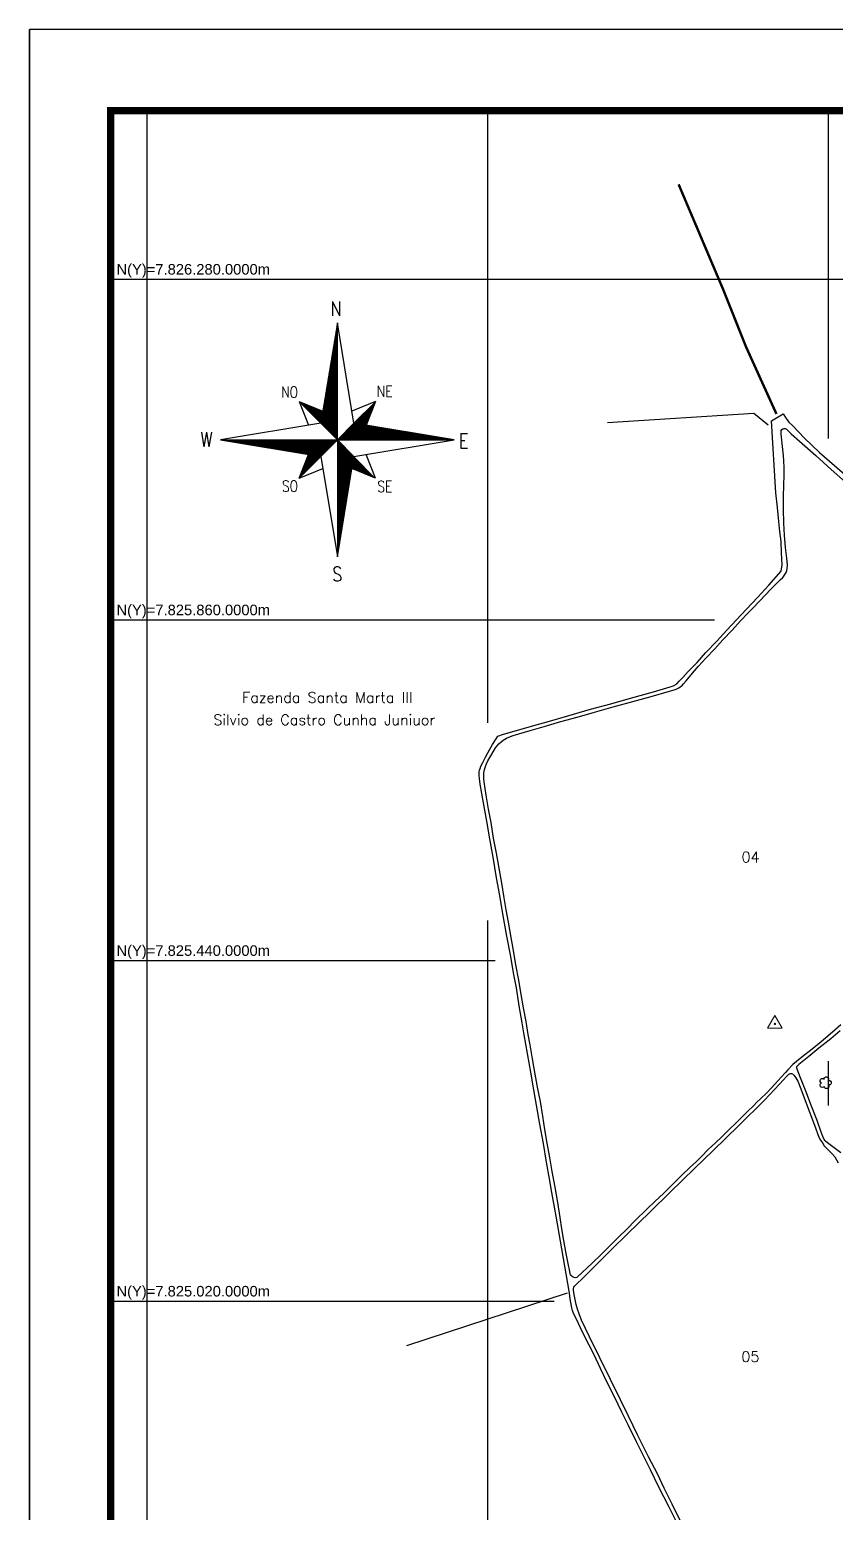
# Model space of a CAD drawing. Extents: x 739475 to 741575, y 7823618 to 7826588.
# Drawn here: x 739475 to 740468, y 7824760 to 7826588 of the extents above; entities that cross this region are included whole.
import ezdxf
from ezdxf.enums import TextEntityAlignment as Align

# ---------------------------------------------------------------- set-up
doc = ezdxf.new("R2010")
doc.units = 0
doc.linetypes.add('CONTINUO', pattern=[0])
doc.linetypes.add('LIN0', pattern=[0])
for name, color, linetype in [('0114001342', 1, 'Continuous'), ('_SIMBOLO ARVORE', 118, 'Continuous'), ('ESTRADA', 1, 'Continuous'), ('MALHA', 8, 'Continuous'), ('MARGEM', 5, 'Continuous'), ('SETA_NORTE', 3, 'Continuous'), ('TEXTO', 7, 'Continuous'), ('TEXTO CONFRONTANTES', 7, 'Continuous')]:
    doc.layers.add(name, color=color, linetype=linetype)
doc.layers.add('0114001342004', color=5, linetype='Continuous', lineweight=25)
doc.layers.add('0114001342005', color=5, linetype='Continuous', lineweight=25)
doc.styles.add('ROMANS', font='romans')
doc.styles.add('Simplex', font='simplex.shx')
doc.styles.get("Standard").update_dxf_attribs({"font": 'arial.ttf'})

# ---------------------------------------------------------------- blocks, each defined once
blk = doc.blocks.new('A$C309442C0')
at = {"layer": 'SETA_NORTE', "linetype": 'Continuous'}
h = blk.add_hatch(dxfattribs=at)
h.set_pattern_fill('ANSI31', color=256, scale=0.1375, angle=-90, style=0)
h.set_pattern_definition([(315, (-215853.3434, 13873.16845), (0.3086963042, 0.3086963042), [])])
h.paths.add_polyline_path([(73.46, 97.41), (74.7, 104.95), (60.04, 110.83)])
h = blk.add_hatch(dxfattribs=at)
h.set_pattern_fill('ANSI31', color=256, scale=0.1375, angle=180, style=0)
h.set_pattern_definition([(225, (13869.59828, 216024.21475), (0.3086963042, -0.3086963042), [])])
h.paths.add_polyline_path([(93.84, 97.41), (101.38, 96.17), (107.26, 110.83)])
h = blk.add_hatch(dxfattribs=at)
h.set_pattern_fill('ANSI31', color=256, scale=0.1375, style=0)
h.set_pattern_definition([(45, (-13702.2971, -215849.77324), (-0.3086963042, 0.3086963042), [])])
h.paths.add_polyline_path([(73.46, 77.03), (65.92, 78.27), (60.04, 63.61)])
h = blk.add_hatch(dxfattribs=at)
h.set_pattern_fill('ANSI31', color=256, scale=0.1375, angle=90, style=0)
h.set_pattern_definition([(135, (216020.6446, -13698.72693), (-0.3086963042, -0.3086963042), [])])
h.paths.add_polyline_path([(93.84, 77.03), (92.6, 69.49), (107.26, 63.61)])
for p, q in [((82.98, 155.2), (83.65, 155.88)), ((83.1, 155.96), (83.65, 156.51)), ((83.23, 156.73), (83.65, 157.15)), ((83.35, 157.49), (83.65, 157.79)), ((83.48, 158.25), (83.65, 158.42)), ((83.6, 159.02), (83.65, 159.06)), ((81.09, 143.76), (83.65, 146.32)), ((81.22, 144.53), (83.65, 146.96)), ((81.34, 145.29), (83.65, 147.59)), ((81.47, 146.05), (83.65, 148.23)), ((81.59, 146.81), (83.65, 148.87)), ((81.72, 147.58), (83.65, 149.51)), ((81.85, 148.34), (83.65, 150.14)), ((81.97, 149.1), (83.65, 150.78)), ((82.1, 149.86), (83.65, 151.42)), ((82.22, 150.63), (83.65, 152.05)), ((82.35, 151.39), (83.65, 152.69)), ((82.47, 152.15), (83.65, 153.33)), ((82.6, 152.91), (83.65, 153.96)), ((82.73, 153.68), (83.65, 154.6)), ((82.85, 154.44), (83.65, 155.24)), ((79.33, 133.09), (83.65, 137.4)), ((79.46, 133.85), (83.65, 138.04)), ((79.59, 134.61), (83.65, 138.68)), ((79.71, 135.37), (83.65, 139.31)), ((79.84, 136.14), (83.65, 139.95)), ((79.96, 136.9), (83.65, 140.59)), ((80.09, 137.66), (83.65, 141.22)), ((80.21, 138.42), (83.65, 141.86)), ((80.34, 139.19), (83.65, 142.5)), ((80.46, 139.95), (83.65, 143.14)), ((80.59, 140.71), (83.65, 143.77)), ((80.72, 141.47), (83.65, 144.41)), ((80.84, 142.24), (83.65, 145.05)), ((80.97, 143), (83.65, 145.68)), ((77.58, 122.41), (83.65, 128.48)), ((77.7, 123.17), (83.65, 129.12)), ((77.83, 123.93), (83.65, 129.76)), ((77.95, 124.7), (83.65, 130.39)), ((78.08, 125.46), (83.65, 131.03)), ((78.2, 126.22), (83.65, 131.67)), ((78.33, 126.98), (83.65, 132.31)), ((78.45, 127.75), (83.65, 132.94)), ((78.58, 128.51), (83.65, 133.58)), ((78.71, 129.27), (83.65, 134.22)), ((78.83, 130.03), (83.65, 134.85)), ((78.96, 130.8), (83.65, 135.49)), ((79.08, 131.56), (83.65, 136.13)), ((79.21, 132.32), (83.65, 136.77)), ((75.69, 110.97), (83.65, 118.93)), ((75.82, 111.73), (83.65, 119.57)), ((75.94, 112.49), (83.65, 120.2)), ((76.07, 113.26), (83.65, 120.84)), ((76.19, 114.02), (83.65, 121.48)), ((76.32, 114.78), (83.65, 122.11)), ((76.44, 115.54), (83.65, 122.75)), ((76.57, 116.31), (83.65, 123.39)), ((76.7, 117.07), (83.65, 124.02)), ((76.82, 117.83), (83.65, 124.66)), ((76.95, 118.59), (83.65, 125.3)), ((77.07, 119.36), (83.65, 125.94)), ((77.2, 120.12), (83.65, 126.57)), ((77.32, 120.88), (83.65, 127.21)), ((77.45, 121.65), (83.65, 127.85)), ((60.04, 110.83), (74.7, 104.95)), ((60.04, 110.83), (65.92, 96.17)), ((73.93, 100.29), (83.65, 110.01)), ((74.06, 101.05), (83.65, 110.65)), ((74.18, 101.82), (83.65, 111.28)), ((74.31, 102.58), (83.65, 111.92)), ((74.43, 103.34), (83.65, 112.56)), ((74.56, 104.1), (83.65, 113.19)), ((74.69, 104.87), (83.65, 113.83)), ((74.81, 105.63), (83.65, 114.47)), ((74.94, 106.39), (83.65, 115.11)), ((75.06, 107.16), (83.65, 115.74)), ((75.19, 107.92), (83.65, 116.38)), ((75.31, 108.68), (83.65, 117.02)), ((75.44, 109.44), (83.65, 117.65)), ((75.57, 110.21), (83.65, 118.29)), ((107.26, 110.83), (92.6, 104.95)), ((107.26, 110.83), (101.38, 96.17)), ((73.53, 97.34), (83.65, 107.46)), ((73.56, 98), (83.65, 108.1)), ((73.68, 98.77), (83.65, 108.74)), ((73.81, 99.53), (83.65, 109.37)), ((73.85, 97.02), (83.65, 106.82)), ((74.17, 96.7), (83.65, 106.19)), ((74.49, 96.39), (83.65, 105.55)), ((74.8, 96.07), (83.65, 104.91)), ((75.12, 95.75), (83.65, 104.28)), ((75.44, 95.43), (83.65, 103.64)), ((75.76, 95.11), (83.65, 103)), ((76.08, 94.79), (83.65, 102.37)), ((76.4, 94.47), (83.65, 101.73)), ((76.72, 94.16), (83.65, 101.09)), ((77.03, 93.84), (83.65, 100.45)), ((77.35, 93.52), (83.65, 99.82)), ((77.67, 93.2), (83.65, 99.18)), ((77.99, 92.88), (83.65, 98.54)), ((78.31, 92.56), (83.65, 97.91)), ((78.63, 92.24), (83.65, 97.27)), ((78.94, 91.93), (83.65, 96.63)), ((79.26, 91.61), (83.65, 95.99)), ((79.58, 91.29), (83.65, 95.36)), ((79.9, 90.97), (83.65, 94.72)), ((80.22, 90.65), (83.65, 94.08)), ((80.54, 90.33), (83.65, 93.45)), ((80.86, 90.02), (83.65, 92.81)), ((81.17, 89.7), (83.65, 92.17)), ((81.49, 89.38), (83.65, 91.54)), ((83.79, 87.22), (93.97, 97.39)), ((84.43, 87.22), (94.51, 97.3)), ((85.07, 87.22), (95.06, 97.21)), ((85.71, 87.22), (95.61, 97.12)), ((86.34, 87.22), (96.15, 97.03)), ((86.98, 87.22), (96.7, 96.94)), ((87.62, 87.22), (97.25, 96.85)), ((88.25, 87.22), (97.8, 96.76)), ((88.89, 87.22), (98.34, 96.67)), ((89.53, 87.22), (98.89, 96.58)), ((90.17, 87.22), (99.44, 96.49)), ((90.8, 87.22), (99.98, 96.4)), ((91.44, 87.22), (100.53, 96.31)), ((92.08, 87.22), (101.08, 96.22)), ((92.71, 87.22), (101.62, 96.13)), ((93.35, 87.22), (102.17, 96.04)), ((93.99, 87.22), (102.72, 95.95)), ((94.62, 87.22), (103.27, 95.86)), ((95.26, 87.22), (103.81, 95.77)), ((95.9, 87.22), (104.36, 95.68)), ((96.54, 87.22), (104.91, 95.59)), ((97.17, 87.22), (105.45, 95.5)), ((97.81, 87.22), (106, 95.41)), ((98.45, 87.22), (106.55, 95.32)), ((99.08, 87.22), (107.09, 95.23)), ((99.72, 87.22), (107.64, 95.14)), ((100.36, 87.22), (108.19, 95.05)), ((100.99, 87.22), (108.73, 94.96)), ((101.63, 87.22), (109.28, 94.87)), ((102.27, 87.22), (109.83, 94.78)), ((102.91, 87.22), (110.38, 94.69)), ((103.54, 87.22), (110.92, 94.6)), ((104.18, 87.22), (111.47, 94.51)), ((104.82, 87.22), (112.02, 94.42)), ((105.45, 87.22), (112.56, 94.33)), ((106.09, 87.22), (113.11, 94.24)), ((106.73, 87.22), (113.66, 94.15)), ((107.37, 87.22), (114.2, 94.06)), ((108, 87.22), (114.75, 93.97)), ((108.64, 87.22), (115.3, 93.88)), ((109.28, 87.22), (115.84, 93.79)), ((109.91, 87.22), (116.39, 93.7)), ((110.55, 87.22), (116.94, 93.61)), ((111.19, 87.22), (117.49, 93.52)), ((111.82, 87.22), (118.03, 93.43)), ((112.46, 87.22), (118.58, 93.34)), ((113.1, 87.22), (119.13, 93.25)), ((113.74, 87.22), (119.67, 93.16)), ((114.37, 87.22), (120.22, 93.07)), ((115.01, 87.22), (120.77, 92.98)), ((115.65, 87.22), (121.31, 92.89)), ((116.28, 87.22), (121.86, 92.8)), ((116.92, 87.22), (122.41, 92.71)), ((117.56, 87.22), (122.95, 92.62)), ((118.19, 87.22), (123.5, 92.53)), ((118.83, 87.22), (124.05, 92.44)), ((119.47, 87.22), (124.6, 92.35)), ((120.11, 87.22), (125.14, 92.26)), ((120.74, 87.22), (125.69, 92.17)), ((121.38, 87.22), (126.24, 92.08)), ((122.02, 87.22), (126.78, 91.99)), ((122.65, 87.22), (127.33, 91.9)), ((123.29, 87.22), (127.88, 91.81)), ((123.93, 87.22), (128.42, 91.72)), ((124.56, 87.22), (128.97, 91.63)), ((125.2, 87.22), (129.52, 91.54)), ((125.84, 87.22), (130.07, 91.45)), ((11.78, 87.19), (11.81, 87.22)), ((12.32, 87.1), (12.45, 87.22)), ((12.87, 87.01), (13.08, 87.22)), ((13.42, 86.92), (13.72, 87.22)), ((13.97, 86.83), (14.36, 87.22)), ((14.51, 86.74), (15, 87.22)), ((15.06, 86.65), (15.63, 87.22)), ((15.61, 86.56), (16.27, 87.22)), ((16.15, 86.47), (16.91, 87.22)), ((16.7, 86.38), (17.54, 87.22)), ((17.25, 86.29), (18.18, 87.22)), ((17.79, 86.2), (18.82, 87.22)), ((18.34, 86.11), (19.45, 87.22)), ((18.89, 86.02), (20.09, 87.22)), ((19.43, 85.93), (20.73, 87.22)), ((19.98, 85.84), (21.37, 87.22)), ((20.53, 85.75), (22, 87.22)), ((21.08, 85.66), (22.64, 87.22)), ((21.62, 85.57), (23.28, 87.22)), ((22.17, 85.48), (23.91, 87.22)), ((22.72, 85.39), (24.55, 87.22)), ((23.26, 85.3), (25.19, 87.22)), ((23.81, 85.21), (25.82, 87.22)), ((24.36, 85.12), (26.46, 87.22)), ((24.9, 85.03), (27.1, 87.22)), ((25.45, 84.94), (27.74, 87.22)), ((26, 84.85), (28.37, 87.22)), ((26.54, 84.76), (29.01, 87.22)), ((27.09, 84.67), (29.65, 87.22)), ((27.64, 84.58), (30.28, 87.22)), ((28.19, 84.49), (30.92, 87.22)), ((28.73, 84.4), (31.56, 87.22)), ((29.28, 84.31), (32.2, 87.22)), ((29.83, 84.22), (32.83, 87.22)), ((30.37, 84.12), (33.47, 87.22)), ((30.92, 84.03), (34.11, 87.22)), ((31.47, 83.94), (34.74, 87.22)), ((32.01, 83.85), (35.38, 87.22)), ((32.56, 83.76), (36.02, 87.22)), ((33.11, 83.67), (36.65, 87.22)), ((33.66, 83.58), (37.29, 87.22)), ((34.2, 83.49), (37.93, 87.22)), ((34.75, 83.4), (38.57, 87.22)), ((35.3, 83.31), (39.2, 87.22)), ((35.84, 83.22), (39.84, 87.22)), ((36.39, 83.13), (40.48, 87.22)), ((36.94, 83.04), (41.11, 87.22)), ((37.48, 82.95), (41.75, 87.22)), ((38.03, 82.86), (42.39, 87.22)), ((38.58, 82.77), (43.02, 87.22)), ((39.12, 82.68), (43.66, 87.22)), ((39.67, 82.59), (44.3, 87.22)), ((40.22, 82.5), (44.94, 87.22)), ((40.77, 82.41), (45.57, 87.22)), ((41.31, 82.32), (46.21, 87.22)), ((41.86, 82.23), (46.85, 87.22)), ((42.41, 82.14), (47.48, 87.22)), ((42.95, 82.05), (48.12, 87.22)), ((43.5, 81.96), (48.76, 87.22)), ((44.05, 81.87), (49.4, 87.22)), ((44.59, 81.78), (50.03, 87.22)), ((45.14, 81.69), (50.67, 87.22)), ((45.69, 81.6), (51.31, 87.22)), ((46.23, 81.51), (51.94, 87.22)), ((46.78, 81.42), (52.58, 87.22)), ((47.33, 81.33), (53.22, 87.22)), ((47.88, 81.24), (53.85, 87.22)), ((48.42, 81.15), (54.49, 87.22)), ((48.97, 81.06), (55.13, 87.22)), ((49.52, 80.97), (55.77, 87.22)), ((50.06, 80.88), (56.4, 87.22)), ((50.61, 80.79), (57.04, 87.22)), ((51.16, 80.7), (57.68, 87.22)), ((51.7, 80.61), (58.31, 87.22)), ((52.25, 80.52), (58.95, 87.22)), ((52.8, 80.43), (59.59, 87.22)), ((53.35, 80.34), (60.22, 87.22)), ((53.89, 80.25), (60.86, 87.22)), ((54.44, 80.16), (61.5, 87.22)), ((54.99, 80.07), (62.14, 87.22)), ((55.53, 79.98), (62.77, 87.22)), ((56.08, 79.89), (63.41, 87.22)), ((56.63, 79.8), (64.05, 87.22)), ((57.17, 79.71), (64.68, 87.22)), ((57.72, 79.62), (65.32, 87.22)), ((58.27, 79.53), (65.96, 87.22)), ((58.81, 79.44), (66.59, 87.22)), ((59.36, 79.35), (67.23, 87.22)), ((59.91, 79.26), (67.87, 87.22)), ((83.65, 87.22), (60.04, 63.61)), ((60.46, 79.17), (68.51, 87.22)), ((61, 79.08), (69.14, 87.22)), ((61.55, 78.99), (69.78, 87.22)), ((62.1, 78.9), (70.42, 87.22)), ((62.64, 78.81), (71.05, 87.22)), ((63.19, 78.72), (71.69, 87.22)), ((63.74, 78.63), (72.33, 87.22)), ((64.28, 78.54), (72.97, 87.22)), ((64.83, 78.45), (73.6, 87.22)), ((65.38, 78.36), (74.24, 87.22)), ((65.92, 78.27), (74.88, 87.22)), ((66.47, 78.18), (75.51, 87.22)), ((67.02, 78.09), (76.15, 87.22)), ((67.57, 78), (76.79, 87.22)), ((68.11, 77.91), (77.42, 87.22)), ((68.66, 77.82), (78.06, 87.22)), ((69.21, 77.73), (78.7, 87.22)), ((69.75, 77.64), (79.34, 87.22)), ((70.3, 77.55), (79.97, 87.22)), ((70.85, 77.46), (80.61, 87.22)), ((71.39, 77.37), (81.25, 87.22)), ((71.94, 77.28), (81.88, 87.22)), ((72.49, 77.19), (82.52, 87.22)), ((73.04, 77.1), (83.16, 87.22)), ((81.81, 89.06), (83.65, 90.9)), ((82.13, 88.74), (83.65, 90.26)), ((82.45, 88.42), (83.65, 89.62)), ((82.77, 88.1), (83.65, 88.99)), ((83.09, 87.79), (83.65, 88.35)), ((83.4, 87.47), (83.65, 87.71)), ((83.65, 87.08), (83.72, 87.15)), ((83.65, 86.44), (84.04, 86.83)), ((83.65, 85.8), (84.36, 86.51)), ((83.65, 85.17), (84.68, 86.19)), ((83.65, 84.53), (85, 85.87)), ((83.65, 83.89), (85.32, 85.56)), ((83.65, 83.25), (85.63, 85.24)), ((83.65, 82.62), (85.95, 84.92)), ((83.65, 81.98), (86.27, 84.6)), ((83.65, 81.34), (86.59, 84.28)), ((83.65, 80.71), (86.91, 83.96)), ((83.65, 80.07), (87.23, 83.64)), ((83.65, 79.43), (87.54, 83.33)), ((83.65, 78.8), (87.86, 83.01)), ((83.65, 78.16), (88.18, 82.69)), ((83.65, 77.52), (88.5, 82.37)), ((126.48, 87.22), (130.61, 91.36)), ((127.11, 87.22), (131.16, 91.27)), ((127.75, 87.22), (131.71, 91.18)), ((128.39, 87.22), (132.25, 91.09)), ((129.02, 87.22), (132.8, 91)), ((129.66, 87.22), (133.35, 90.91)), ((130.3, 87.22), (133.89, 90.82)), ((130.94, 87.22), (134.44, 90.73)), ((131.57, 87.22), (134.99, 90.64)), ((132.21, 87.22), (135.53, 90.55)), ((132.85, 87.22), (136.08, 90.46)), ((133.48, 87.22), (136.63, 90.37)), ((134.12, 87.22), (137.18, 90.28)), ((134.76, 87.22), (137.72, 90.19)), ((135.39, 87.22), (138.27, 90.1)), ((136.03, 87.22), (138.82, 90.01)), ((136.67, 87.22), (139.36, 89.92)), ((137.31, 87.22), (139.91, 89.83)), ((137.94, 87.22), (140.46, 89.74)), ((138.58, 87.22), (141, 89.65)), ((139.22, 87.22), (141.55, 89.56)), ((139.85, 87.22), (142.1, 89.46)), ((140.49, 87.22), (142.64, 89.37)), ((141.13, 87.22), (143.19, 89.28)), ((141.76, 87.22), (143.74, 89.19)), ((142.4, 87.22), (144.29, 89.1)), ((143.04, 87.22), (144.83, 89.01)), ((143.68, 87.22), (145.38, 88.92)), ((144.31, 87.22), (145.93, 88.83)), ((144.95, 87.22), (146.47, 88.74)), ((145.59, 87.22), (147.02, 88.65)), ((146.22, 87.22), (147.57, 88.56)), ((146.86, 87.22), (148.11, 88.47)), ((147.5, 87.22), (148.66, 88.38)), ((148.14, 87.22), (149.21, 88.29)), ((148.77, 87.22), (149.76, 88.2)), ((149.41, 87.22), (150.3, 88.11)), ((150.05, 87.22), (150.85, 88.02)), ((150.68, 87.22), (151.4, 87.93)), ((151.32, 87.22), (151.94, 87.84)), ((151.96, 87.22), (152.49, 87.75)), ((152.59, 87.22), (153.04, 87.66)), ((153.23, 87.22), (153.58, 87.57)), ((153.87, 87.22), (154.13, 87.48)), ((154.51, 87.22), (154.68, 87.39)), ((155.14, 87.22), (155.22, 87.3)), ((60.04, 63.61), (65.92, 78.27)), ((83.65, 76.88), (88.82, 82.05)), ((83.65, 76.25), (89.14, 81.73)), ((83.65, 75.61), (89.46, 81.42)), ((83.65, 74.97), (89.77, 81.1)), ((83.65, 74.34), (90.09, 80.78)), ((83.65, 73.7), (90.41, 80.46)), ((83.65, 73.06), (90.73, 80.14)), ((83.65, 72.42), (91.05, 79.82)), ((83.65, 71.79), (91.37, 79.5)), ((83.65, 71.15), (91.69, 79.19)), ((83.65, 70.51), (92, 78.87)), ((83.65, 69.88), (92.32, 78.55)), ((83.65, 69.24), (92.64, 78.23)), ((83.65, 68.6), (92.96, 77.91)), ((83.65, 67.97), (93.28, 77.59)), ((83.65, 67.33), (93.6, 77.27)), ((83.65, 66.69), (93.81, 76.86)), ((83.65, 66.05), (93.69, 76.09)), ((83.65, 65.42), (93.56, 75.33)), ((83.65, 64.78), (93.44, 74.57)), ((83.65, 64.14), (93.31, 73.8)), ((107.26, 63.61), (101.38, 78.27)), ((60.04, 63.61), (74.7, 69.49)), ((83.65, 63.51), (93.19, 73.04)), ((83.65, 62.87), (93.06, 72.28)), ((83.65, 62.23), (92.94, 71.52)), ((83.65, 61.6), (92.81, 70.75)), ((83.65, 60.96), (92.68, 69.99)), ((83.65, 60.32), (92.56, 69.23)), ((83.65, 59.68), (92.43, 68.47)), ((83.65, 59.05), (92.31, 67.7)), ((83.65, 58.41), (92.18, 66.94)), ((83.65, 57.77), (92.06, 66.18)), ((83.65, 57.14), (91.93, 65.42)), ((83.65, 56.5), (91.8, 64.65)), ((107.26, 63.61), (92.6, 69.49)), ((83.65, 55.86), (91.68, 63.89)), ((83.65, 55.22), (91.55, 63.13)), ((83.65, 54.59), (91.43, 62.37)), ((83.65, 53.95), (91.3, 61.6)), ((83.65, 53.31), (91.18, 60.84)), ((83.65, 52.68), (91.05, 60.08)), ((83.65, 52.04), (90.93, 59.31)), ((83.65, 51.4), (90.8, 58.55)), ((83.65, 50.77), (90.67, 57.79)), ((83.65, 50.13), (90.55, 57.03)), ((83.65, 49.49), (90.42, 56.26)), ((83.65, 48.85), (90.3, 55.5)), ((83.65, 48.22), (90.17, 54.74)), ((83.65, 47.58), (90.05, 53.98)), ((83.65, 46.94), (89.92, 53.21)), ((83.65, 46.31), (89.79, 52.45)), ((83.65, 45.67), (89.67, 51.69)), ((83.65, 45.03), (89.54, 50.93)), ((83.65, 44.4), (89.42, 50.16)), ((83.65, 43.76), (89.29, 49.4)), ((83.65, 43.12), (89.17, 48.64)), ((83.65, 42.48), (89.04, 47.87)), ((83.65, 41.85), (88.92, 47.11)), ((83.65, 41.21), (88.79, 46.35)), ((83.65, 40.57), (88.66, 45.59)), ((83.65, 39.94), (88.54, 44.82)), ((83.65, 39.3), (88.41, 44.06)), ((83.65, 38.66), (88.29, 43.3)), ((83.65, 38.02), (88.16, 42.54)), ((83.65, 37.39), (88.04, 41.77)), ((83.65, 36.75), (87.91, 41.01)), ((83.65, 36.11), (87.78, 40.25)), ((83.65, 35.48), (87.66, 39.49)), ((83.65, 34.84), (87.53, 38.72)), ((83.65, 34.2), (87.41, 37.96)), ((83.65, 33.57), (87.28, 37.2)), ((83.65, 32.93), (87.16, 36.43)), ((83.65, 32.29), (87.03, 35.67)), ((83.65, 31.65), (86.91, 34.91)), ((83.65, 31.02), (86.78, 34.15)), ((83.65, 30.38), (86.65, 33.38)), ((83.65, 29.74), (86.53, 32.62)), ((83.65, 29.11), (86.4, 31.86)), ((83.65, 28.47), (86.28, 31.1)), ((83.65, 27.83), (86.15, 30.33)), ((83.65, 27.2), (86.03, 29.57)), ((83.65, 26.56), (85.9, 28.81)), ((83.65, 25.92), (85.77, 28.05)), ((83.65, 25.28), (85.65, 27.28)), ((83.65, 24.65), (85.52, 26.52)), ((83.65, 24.01), (85.4, 25.76)), ((83.65, 23.37), (85.27, 25)), ((83.65, 22.74), (85.15, 24.23)), ((83.65, 22.1), (85.02, 23.47)), ((83.65, 21.46), (84.9, 22.71)), ((83.65, 20.83), (84.77, 21.94)), ((83.65, 20.19), (84.64, 21.18)), ((83.65, 19.55), (84.52, 20.42)), ((83.65, 18.91), (84.39, 19.66)), ((83.65, 18.28), (84.27, 18.89)), ((83.65, 17.64), (84.14, 18.13)), ((83.65, 17), (84.02, 17.37)), ((83.65, 16.37), (83.89, 16.61)), ((83.65, 15.73), (83.76, 15.84))]:
    blk.add_line(p, q, dxfattribs=at)
blk.add_lwpolyline([(93.84, 77.03), (155.72, 87.22), (93.84, 97.41), (83.65, 159.29), (73.46, 97.41), (11.58, 87.22), (73.46, 77.03), (83.65, 15.15)], close=True, dxfattribs=at)
for points in [[(83.65, 87.22), (83.65, 159.29)], [(83.65, 87.22), (73.46, 97.41)], [(83.65, 87.22), (93.84, 97.41)], [(11.58, 87.22), (155.72, 87.22)], [(83.65, 87.22), (73.46, 77.03)], [(83.65, 87.22), (93.84, 77.03)], [(83.65, 87.22), (83.65, 15.15)]]:
    blk.add_lwpolyline(points, dxfattribs=at)
at = {"layer": 'SETA_NORTE', "color": 7, "lineweight": 30, "style": 'ROMANS', "width": 0.8}
for s, height, p in [('N ', 8.938, (79.47, 163.6)), ('NO', 6.875, (49.06, 113.22)), ('NE', 6.875, (107.97, 113.71)), ('W', 8.94, (-0.68, 82.95)), ('E', 8.94, (158.6, 82.11)), ('SO', 6.875, (49.53, 55.28)), ('SE', 6.875, (108.31, 55.02)), ('S', 8.94, (80.57, 0))]:
    blk.add_text(s, height=height, dxfattribs=at).set_placement(p)

msp = doc.modelspace()

# ---------------------------------------------------------------- linework, layer by layer
at = {"color": 8}
for p, q in [((739620, 7823952.1), (739620, 7826487.7)), ((740040, 7825733.2), (740040, 7826487.7)), ((740460, 7826083.6), (740460, 7826487.7)), ((739575.3, 7826280), (740983.6, 7826280)), ((739575.3, 7825860), (740319.4, 7825860)), ((740040, 7823952.1), (740040, 7825489.2)), ((739575.3, 7825440), (740049, 7825440)), ((740460, 7825261.1), (740460, 7825315.7)), ((739575.3, 7825020), (740121.9, 7825020))]:
    msp.add_line(p, q, dxfattribs=at)
for points in [[(740385.6, 7826099.9), (740368.2, 7826114.4), (740187.6, 7826102.8)], [(740137.8, 7825029.9), (739939.9, 7824964.9)]]:
    msp.add_lwpolyline(points)
at = {"layer": '0114001342', "linetype": 'CONTINUO'}
for points in [[(740276.3, 7824740.3), (740263.2, 7824766.7), (740250.9, 7824790.6), (740240.5, 7824812), (740232.5, 7824828.5), (740223.5, 7824846.7), (740213.4, 7824866.6), (740205.4, 7824882.9), (740196.4, 7824902), (740187, 7824920.4), (740179, 7824936.9), (740171, 7824953.6), (740165, 7824965.8), (740156.8, 7824981.9), (740151.8, 7824992.2), (740148.1, 7825000.1), (740145.8, 7825004.9), (740144.5, 7825008.6), (740143.8, 7825011.8), (740142, 7825020.5), (740140.3, 7825032.3), (740124.3, 7825124.9), (740119.1, 7825153.9), (740116.1, 7825170.8), (740112.6, 7825191.2), (740108.7, 7825214.4), (740104.4, 7825238.3), (740100.3, 7825261.6), (740096.9, 7825280.6), (740093.2, 7825302.1), (740089.1, 7825325.3), (740084.9, 7825348.3), (740082.5, 7825363.1), (740078.9, 7825383.9), (740075.3, 7825406.2), (740071.6, 7825424.9), (740068.4, 7825445), (740063.7, 7825469.8), (740058.8, 7825497.7), (740054.9, 7825520.2), (740051, 7825542.1), (740046.8, 7825567.3), (740042.6, 7825590.1), (740039, 7825611.7), (740034.9, 7825634.4), (740030.8, 7825657.3), (740029.7, 7825664.5), (740029.4, 7825668.4), (740029.3, 7825670.4), (740029.4, 7825671.7), (740029.5, 7825672.8), (740029.8, 7825674.5), (740030.5, 7825676.9), (740031.5, 7825679.7), (740033.8, 7825684), (740037.3, 7825690.6), (740040.3, 7825696.1), (740045.7, 7825706.4), (740050.2, 7825713.2), (740052.6, 7825716.5), (740059.5, 7825719), (740072.6, 7825722.7), (740094, 7825729.1), (740116.3, 7825735.2), (740138.6, 7825741.7), (740166.6, 7825749.7), (740191.8, 7825756.6), (740215.9, 7825763.6), (740244.3, 7825771.2), (740264.9, 7825777.3), (740267.9, 7825778.3), (740269.7, 7825779), (740270.6, 7825779.5), (740271.6, 7825780.1), (740272.9, 7825781.2), (740276.1, 7825784.3), (740280.4, 7825788.7), (740287, 7825796.2), (740298, 7825807.6), (740308.9, 7825819.7), (740322.3, 7825833.8), (740334.8, 7825847.2), (740346.6, 7825859.9), (740358.6, 7825872.7), (740373, 7825888), (740386.6, 7825902.8), (740401.9, 7825920.1), (740402.8, 7825927.8), (740402, 7825942.8), (740401.5, 7825956.4), (740400.1, 7825968.8), (740398.9, 7825981.1), (740397, 7825998.6), (740395.2, 7826016.4), (740389.6, 7826105.4), (740404.2, 7826113.9), (740407.8, 7826108.4), (740411.2, 7826103.9), (740416, 7826099.1), (740430.6, 7826083.9), (740449, 7826066.4), (740479.9, 7826039.5)], [(740474.6, 7825353.1), (740462.8, 7825343.5), (740448.3, 7825332), (740435.9, 7825321.7), (740423.3, 7825311.6), (740420.8, 7825309), (740420.7, 7825307.5), (740421.2, 7825306.2), (740425.2, 7825295.6), (740431.5, 7825279.4), (740438.7, 7825260.8), (740445.5, 7825243.2), (740450.8, 7825228.8), (740453.6, 7825221.2), (740455, 7825218.6), (740456.2, 7825217.6), (740458.7, 7825215.6), (740475.3, 7825203.3)]]:
    msp.add_lwpolyline(points, dxfattribs=at)
at = {"layer": '0114001342004'}
msp.add_lwpolyline([(740475.4, 7825360.5), (740464.9, 7825351.5), (740451.2, 7825339.8), (740440, 7825330.8), (740427, 7825320.6), (740415.9, 7825311.7), (740409.8, 7825305.1), (740406.9, 7825301.8), (740401.8, 7825296), (740394.5, 7825287.7), (740384.5, 7825277.2), (740376, 7825269.2), (740372.3, 7825265.7), (740367.3, 7825260.4), (740361, 7825254.5), (740353.8, 7825247.2), (740346.4, 7825240), (740337.4, 7825231.6), (740328.8, 7825222.9), (740320.7, 7825215.3), (740311.9, 7825206.8), (740303.7, 7825198.5), (740297.4, 7825192.3), (740289.7, 7825185), (740279.1, 7825175.3), (740267, 7825162.9), (740256.6, 7825152.8), (740246.5, 7825143.2), (740236.3, 7825133.4), (740221.9, 7825119.5), (740211.9, 7825109.3), (740201.2, 7825098.8), (740191.2, 7825089), (740179.4, 7825077), (740169, 7825067.4), (740156, 7825054.8), (740150.9, 7825050.2), (740149.7, 7825049.3), (740147.6, 7825048.8), (740146.4, 7825049.1), (740145.4, 7825049.5), (740144, 7825050.5), (740142.8, 7825051.5), (740142.1, 7825052.7), (740141.7, 7825053.7), (740141, 7825056.5), (740139.3, 7825066.5), (740136.3, 7825080.9), (740133.9, 7825094.9), (740131.4, 7825109.2), (740129.2, 7825122.9), (740126.2, 7825141.4), (740123, 7825160.4), (740119.5, 7825179.7), (740116.5, 7825196.9), (740113.3, 7825214.7), (740110.3, 7825231.4), (740107.8, 7825248.2), (740105, 7825266.2), (740101.8, 7825281.6), (740098.4, 7825300), (740095.3, 7825318.8), (740092.2, 7825336), (740089.9, 7825348.9), (740087.2, 7825364.7), (740084, 7825381.7), (740081.2, 7825398.1), (740078.2, 7825415.6), (740074.7, 7825434.8), (740071.6, 7825452.4), (740068.7, 7825468.3), (740065.5, 7825487.3), (740062.8, 7825502.6), (740060.4, 7825517.2), (740057.2, 7825535.2), (740054, 7825554), (740050.6, 7825572.5), (740047.3, 7825590.7), (740044.1, 7825610), (740041.1, 7825626.6), (740037.9, 7825643.9), (740035.4, 7825660.3), (740035.1, 7825664), (740035, 7825666.8), (740035, 7825669.5), (740035.2, 7825671.3), (740035.7, 7825673.8), (740036.8, 7825677.8), (740037.2, 7825679.2), (740038.5, 7825682.3), (740040.3, 7825686), (740042.6, 7825690.2), (740045.2, 7825694.5), (740049.7, 7825702.1), (740051.6, 7825704.7), (740053.8, 7825707.1), (740056.4, 7825709.4), (740059.1, 7825711.5), (740063.1, 7825714), (740066.1, 7825715.4), (740071.2, 7825717.3), (740078.5, 7825719.6), (740092.3, 7825723.6), (740109.7, 7825728.6), (740130.2, 7825734.5), (740150.4, 7825740.2), (740171.8, 7825746.3), (740194.7, 7825752.7), (740219, 7825759.4), (740241.4, 7825765.4), (740264.1, 7825772), (740269.8, 7825773.7), (740272.1, 7825774.5), (740275.4, 7825776.1), (740277.3, 7825777.3), (740279.6, 7825779.1), (740281.4, 7825781), (740284.7, 7825784.9), (740292.3, 7825794.3), (740300, 7825802.9), (740309, 7825812.7), (740319.8, 7825824.4), (740329.8, 7825835.2), (740341.1, 7825847.2), (740351.7, 7825858.7), (740361.2, 7825868.7), (740366.5, 7825874.1), (740375.3, 7825883.6), (740382.1, 7825890.5), (740389.4, 7825898.1), (740400.5, 7825909.2), (740403.8, 7825912.4), (740404.8, 7825913.8), (740406.2, 7825915.7), (740407.7, 7825918.5), (740408.7, 7825920.8), (740409.2, 7825923.2), (740409.4, 7825927.4), (740408.7, 7825935.9), (740407.1, 7825949.3), (740405.7, 7825964.5), (740404.9, 7825979.1), (740404.5, 7825996.3), (740404.7, 7826010.9), (740405.1, 7826027.2), (740405.2, 7826037), (740405.2, 7826047.7), (740405, 7826056), (740404.6, 7826062.8), (740403.2, 7826073.9), (740402.2, 7826085.2), (740401.8, 7826089.1), (740401.8, 7826092.3), (740401.9, 7826093.6), (740402.6, 7826094.5), (740403.6, 7826095.4), (740404.5, 7826095.7), (740405.3, 7826095.9), (740406.7, 7826095.9), (740407.8, 7826095.3), (740413.9, 7826089.5), (740424.1, 7826080.5), (740444.4, 7826062.8), (740463.4, 7826045.3), (740481.2, 7826029.8)], dxfattribs=at)
at = {"layer": '0114001342005'}
msp.add_lwpolyline([(740277.3, 7824749.7), (740267.4, 7824769.6), (740257.3, 7824789.4), (740249.2, 7824807), (740238.2, 7824828.2), (740224.9, 7824854.5), (740213.5, 7824878.1), (740203.7, 7824898.1), (740191.2, 7824923.4), (740178.3, 7824950.2), (740165.4, 7824976.1), (740155.6, 7824996.6), (740152.5, 7825004.4), (740150.8, 7825010), (740149.2, 7825015.9), (740146.5, 7825028.2), (740145.7, 7825033.4), (740145.7, 7825035.6), (740146.2, 7825037.1), (740146.9, 7825038.5), (740149.5, 7825040.9), (740157.1, 7825048.4), (740168, 7825058.8), (740183.6, 7825074.7), (740192.6, 7825083.6), (740211.8, 7825102.6), (740240.1, 7825130.1), (740264.9, 7825154.3), (740294.9, 7825183.4), (740317.9, 7825205.6), (740349.7, 7825236.6), (740381.2, 7825267.7), (740399.8, 7825287.6), (740408.8, 7825297.3), (740411.2, 7825300), (740412.6, 7825300.7), (740414.5, 7825300.7), (740415.8, 7825300.1), (740417.4, 7825298.7), (740419.7, 7825295.5), (740422.1, 7825291.2), (740426, 7825281.6), (740432.7, 7825264), (740443, 7825237), (740448.1, 7825222.2), (740450.2, 7825218.6), (740451.3, 7825216.7), (740452.5, 7825215.1), (740454.8, 7825211.5), (740460.8, 7825205.4), (740464.5, 7825201.4), (740467.7, 7825197.8), (740472, 7825190.7)], dxfattribs=at)
at = {"layer": '_SIMBOLO ARVORE', "linetype": 'CONTINUO'}
msp.add_polyline3d([(740454.9, 7825284.7, 0), (740453.7, 7825283.7, 0), (740452.1, 7825283.5, 0), (740450.9, 7825283.9, 0), (740450.1, 7825284.7, 0), (740449.8, 7825285.6, 0), (740449.7, 7825287, 0), (740450.2, 7825287.8, 0), (740450.6, 7825288.4, 0), (740451.5, 7825289, 0), (740450.9, 7825289.2, 0), (740450.4, 7825289.7, 0), (740449.7, 7825290.8, 0), (740449.6, 7825292, 0), (740450.1, 7825293.3, 0), (740450.6, 7825293.8, 0), (740451.5, 7825294.4, 0), (740452.5, 7825294.5, 0), (740453.3, 7825294.4, 0), (740453.9, 7825294.1, 0), (740454.6, 7825293.5, 0), (740454.8, 7825294.7, 0), (740454.9, 7825295.1, 0), (740455.4, 7825295.8, 0), (740456.2, 7825296, 0), (740456.9, 7825296.4, 0), (740457.7, 7825296.4, 0), (740458.5, 7825296.3, 0), (740459.2, 7825296, 0), (740459.6, 7825295.5, 0), (740460, 7825294.7, 0), (740460.2, 7825293.8, 0), (740459.8, 7825292.1, 0), (740461, 7825292.2, 0), (740461.9, 7825291.9, 0), (740462.8, 7825291.2, 0), (740463.3, 7825290.7, 0), (740463.4, 7825288.5, 0), (740462.9, 7825287.5, 0), (740462.1, 7825286.8, 0), (740461, 7825286.5, 0), (740460, 7825286.6, 0), (740460.5, 7825284.5, 0), (740460.3, 7825283.6, 0), (740459.7, 7825282.8, 0), (740459, 7825282.2, 0), (740458.1, 7825282, 0), (740457.2, 7825282.1, 0), (740456.5, 7825282.3, 0), (740455.7, 7825283.1, 0), (740455.1, 7825283.8, 0), (740454.9, 7825284.8, 0)], dxfattribs=at)
at = {"layer": 'ESTRADA', "const_width": 3}
msp.add_lwpolyline([(740275.3, 7826396.9), (740330.6, 7826266.4), (740358.3, 7826196.8), (740395.9, 7826113.8)], dxfattribs=at)
at = {"layer": 'MARGEM', "color": 174, "linetype": 'LIN0'}
msp.add_line((739475.3, 7823617.7), (739475.3, 7826587.7), dxfattribs=at)
at = {"layer": 'MARGEM', "color": 174, "linetype": 'LIN0', "flags": 128}
msp.add_lwpolyline([(741575.3, 7823617.7), (741575.3, 7826587.7), (739475.3, 7826587.7), (739475.3, 7823617.7)], close=True, dxfattribs=at)
at = {"layer": 'MARGEM', "color": 174, "linetype": 'LIN0', "const_width": 9.09, "flags": 128}
msp.add_lwpolyline([(741475.3, 7823952.1), (741475.3, 7826487.7), (739575.3, 7826487.7), (739575.3, 7823952.1)], close=True, dxfattribs=at)
at = {"layer": 'TEXTO', "color": 7, "lineweight": 9, "flags": 128}
msp.add_lwpolyline([(740385, 7825356.6), (740403.1, 7825356.6), (740394, 7825372.3)], close=True, dxfattribs=at)
at = {"layer": 'TEXTO', "color": 7, "lineweight": 9, "const_width": 1.41, "flags": 128}
msp.add_lwpolyline([(740393.3, 7825361.8, -1), (740394.7, 7825361.8, -1)], format="xyb", close=True, dxfattribs=at)

# ---------------------------------------------------------------- block references
at = {"layer": 'SETA_NORTE', "linetype": 'ByBlock', "xscale": 2, "yscale": 2, "zscale": 2}
msp.add_blockref('A$C309442C0', (739687.3, 7825907.5), dxfattribs=at)

# ---------------------------------------------------------------- texts
at = {"layer": 'MALHA'}
for s, p in [('N(Y)=7.826.280.0000m', (739771.6, 7826292.2)), ('N(Y)=7.825.860.0000m', (739771.6, 7825872.2)), ('N(Y)=7.825.440.0000m', (739771.6, 7825452.2)), ('N(Y)=7.825.020.0000m', (739771.6, 7825032.2))]:
    msp.add_text(s, height=13, dxfattribs=at).set_placement(p, align=Align.MIDDLE_RIGHT)
at = {"layer": 'TEXTO', "linetype": 'Continuous', "style": 'Simplex'}
for s, p in [('04', (740352.9, 7825561, -639.6)), ('05', (740352.6, 7824945, -639.6))]:
    msp.add_text(s, height=13, dxfattribs=at).set_placement(p)
at = {"layer": 'TEXTO CONFRONTANTES', "linetype": 'Continuous', "style": 'Simplex'}
for s, p in [('Fazenda Santa Marta III', (739737.2, 7825757.8, -639.6)), ('Silvio de Castro Cunha Juniuor', (739701.8, 7825730.2, -639.6))]:
    msp.add_text(s, height=13, dxfattribs=at).set_placement(p)

doc.saveas('drawing.dxf')
